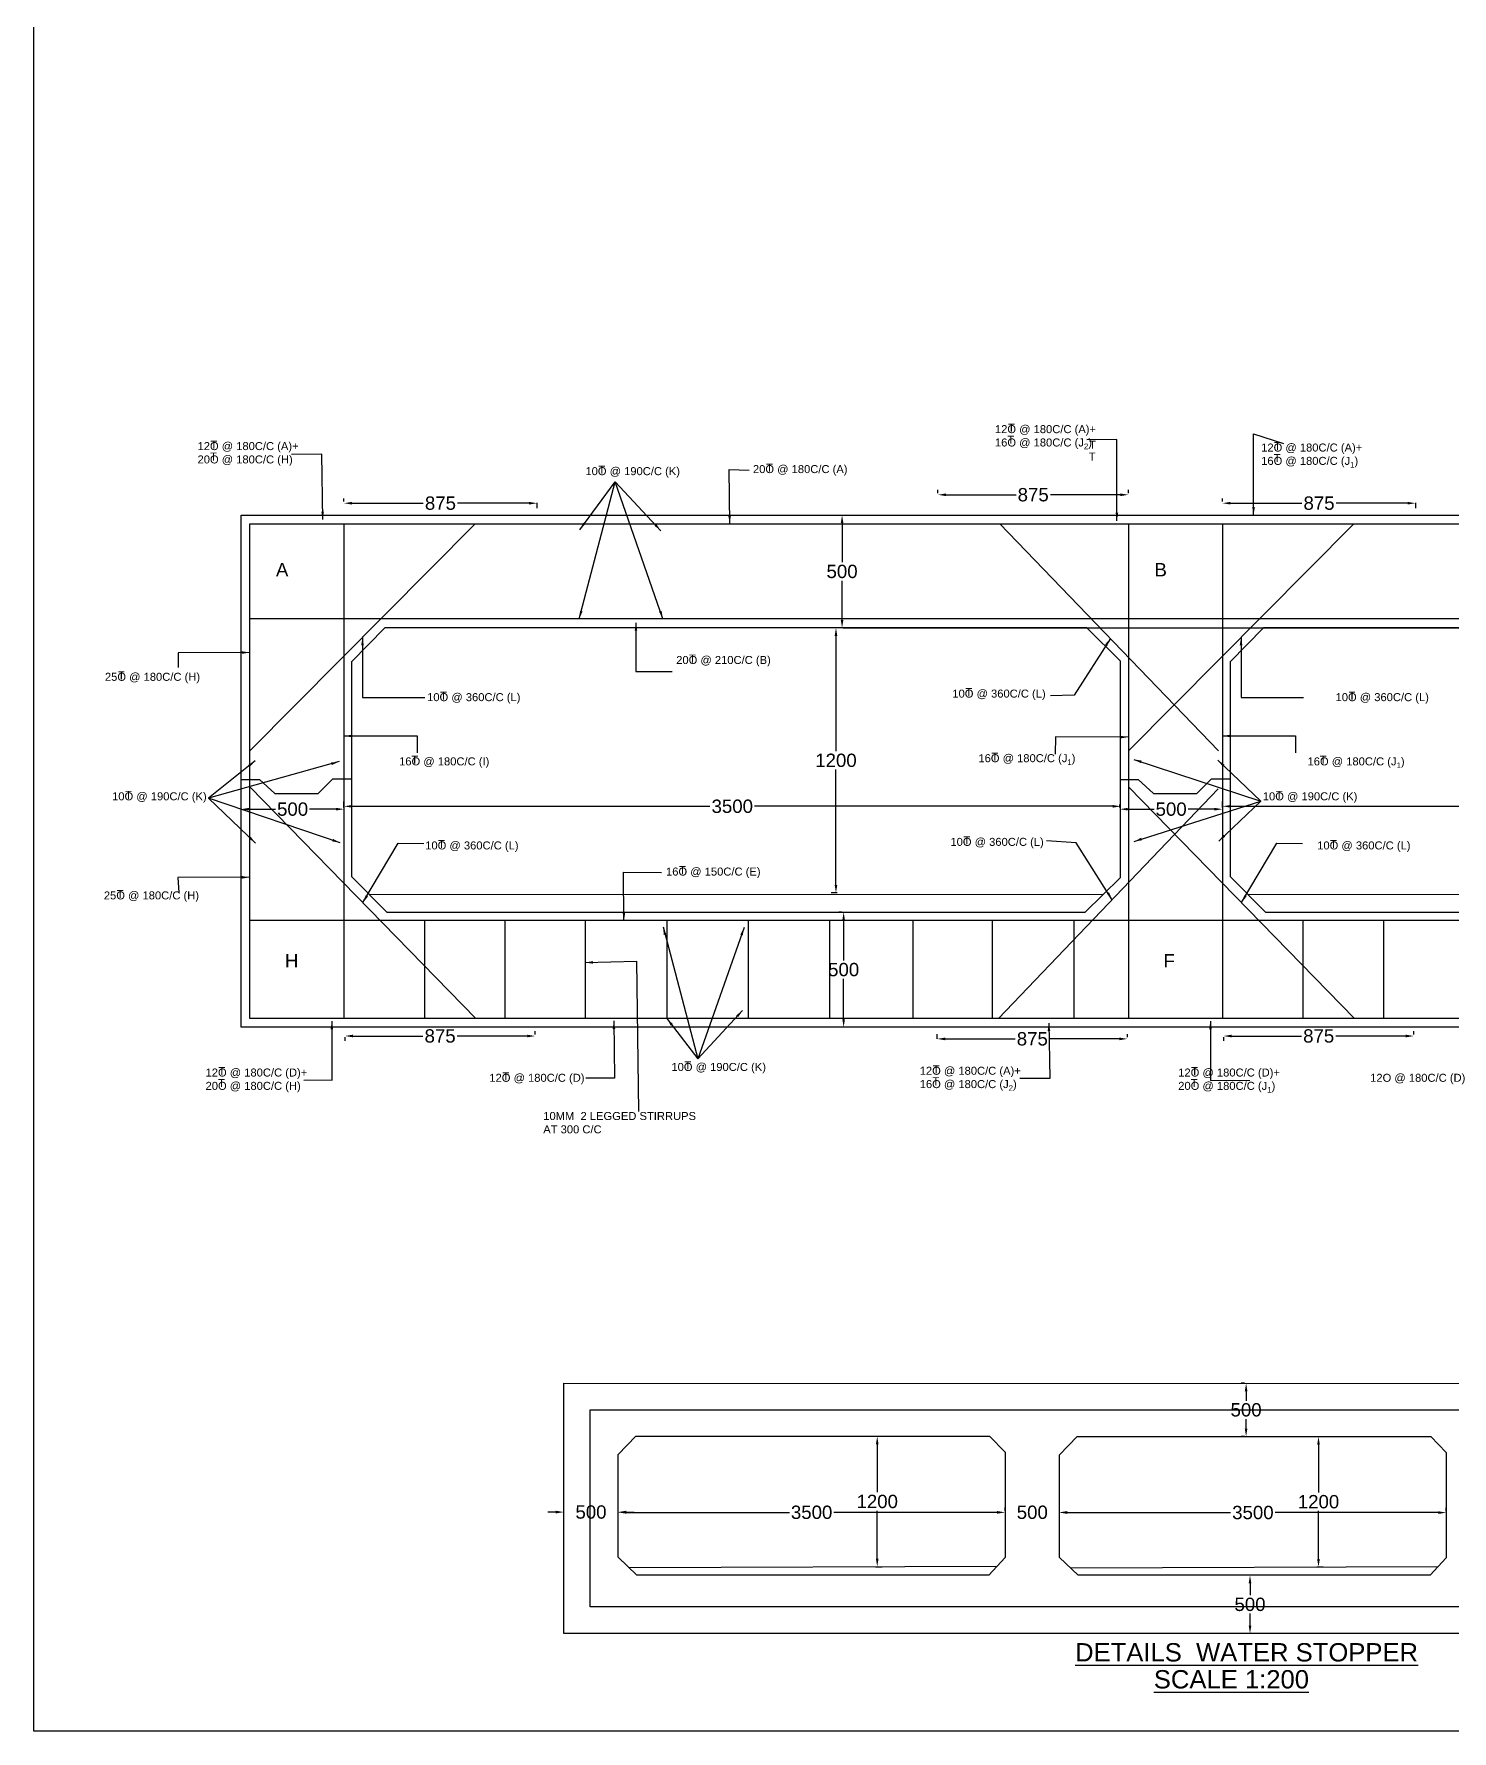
# Model space of a CAD drawing. Header units: metres. Extents: x 450 to 1448, y 458 to 586.
# Drawn here: x 1277.2 to 1330.4, y 458.1 to 521.7 of the extents above; entities that cross this region are included whole.
import ezdxf

# ---------------------------------------------------------------- set-up
doc = ezdxf.new("R2010")
doc.units = ezdxf.units.M
doc.header["$MEASUREMENT"] = 0
for name, color, linetype in [('DIMENSION', 7, 'Continuous'), ('DRAWING', 7, 'Continuous'), ('TEXT', 7, 'Continuous')]:
    doc.layers.add(name, color=color, linetype=linetype)
doc.styles.get("Standard").update_dxf_attribs({"font": 'arial.ttf'})
doc.dimstyles.get("Standard").update_dxf_attribs({"dimtxt": 0.5, "dimasz": 0.3, "dimexe": 0.18, "dimexo": 0.0625, "dimgap": 0.09, "dimtad": 0, "dimtih": 1, "dimtoh": 1, "dimdec": 4, "dimzin": 0, "dimdsep": 46, "dimtxsty": 'Standard', "dimcen": 0.09, "dimadec": 0, "dimazin": 0, "dimtfac": 1, "dimtdec": 4, "dimtofl": 0, "dimtmove": 0, "dimatfit": 3, "dimfxl": 1, "dimtolj": 1, "dimtzin": 0, "dimarcsym": 0})

# ---------------------------------------------------------------- blocks, each defined once
blk = doc.blocks.new('*D77')
at = {"layer": 'Defpoints', "color": 0, "ltscale": 0.1, "transparency": 16777216}
for p in [(1288.843, 504.11), (1288.843, 504.11), (1296.082, 504.186)]:
    blk.add_point(p, dxfattribs=at)
at = {"layer": 'DIMENSION', "color": 0, "lineweight": -2, "ltscale": 0.1, "transparency": 16777216}
for p, q in [((1288.843, 504.172), (1288.843, 504.29)), ((1289.143, 504.11), (1291.818, 504.11)), ((1295.782, 504.11), (1293.107, 504.11)), ((1296.082, 504.124), (1296.082, 503.93))]:
    blk.add_line(p, q, dxfattribs=at)
at = {"layer": 'DIMENSION', "color": 0, "ltscale": 0.1, "transparency": 16777216}
for points in [[(1289.143, 504.16), (1289.143, 504.06), (1288.843, 504.11)], [(1295.782, 504.16), (1295.782, 504.06), (1296.082, 504.11)]]:
    blk.add_solid(points, dxfattribs=at)
at = {"layer": 'DIMENSION', "color": 0, "ltscale": 0.1, "transparency": 16777216, "insert": (1292.462, 504.11), "char_height": 0.5, "attachment_point": 5}
blk.add_mtext('\\A1;875', dxfattribs=at)
blk = doc.blocks.new('*D78')
at = {"layer": 'Defpoints', "color": 0, "ltscale": 0.1, "transparency": 16777216}
for p in [(1311.117, 504.426), (1311.117, 504.426), (1318.259, 504.426)]:
    blk.add_point(p, dxfattribs=at)
at = {"layer": 'DIMENSION', "color": 0, "lineweight": -2, "ltscale": 0.1, "transparency": 16777216}
for p, q in [((1311.117, 504.488), (1311.117, 504.606)), ((1318.259, 504.488), (1318.259, 504.606)), ((1311.417, 504.426), (1314.044, 504.426)), ((1317.959, 504.426), (1315.333, 504.426))]:
    blk.add_line(p, q, dxfattribs=at)
at = {"layer": 'DIMENSION', "color": 0, "ltscale": 0.1, "transparency": 16777216}
for points in [[(1311.417, 504.476), (1311.417, 504.376), (1311.117, 504.426)], [(1317.959, 504.476), (1317.959, 504.376), (1318.259, 504.426)]]:
    blk.add_solid(points, dxfattribs=at)
at = {"layer": 'DIMENSION', "color": 0, "ltscale": 0.1, "transparency": 16777216, "insert": (1314.688, 504.426), "char_height": 0.5, "attachment_point": 5}
blk.add_mtext('\\A1;875', dxfattribs=at)
blk = doc.blocks.new('*D92')
at = {"layer": 'Defpoints', "color": 0, "ltscale": 0.1, "transparency": 16777216}
for p in [(1307.495, 503.665), (1307.495, 499.434), (1307.522, 499.434)]:
    blk.add_point(p, dxfattribs=at)
at = {"layer": 'DIMENSION', "color": 0, "lineweight": -2, "ltscale": 0.1, "transparency": 16777216}
for p, q in [((1307.522, 503.365), (1307.522, 501.895)), ((1307.557, 503.665), (1307.702, 503.665)), ((1307.522, 499.734), (1307.522, 501.204)), ((1307.557, 499.434), (1307.702, 499.434))]:
    blk.add_line(p, q, dxfattribs=at)
at = {"layer": 'DIMENSION', "color": 0, "ltscale": 0.1, "transparency": 16777216}
for points in [[(1307.472, 503.365), (1307.572, 503.365), (1307.522, 503.665)], [(1307.472, 499.734), (1307.572, 499.734), (1307.522, 499.434)]]:
    blk.add_solid(points, dxfattribs=at)
at = {"layer": 'DIMENSION', "color": 0, "ltscale": 0.1, "transparency": 16777216, "insert": (1307.522, 501.55), "char_height": 0.5, "attachment_point": 5}
blk.add_mtext('\\A1;500', dxfattribs=at)
blk = doc.blocks.new('*D79')
at = {"layer": 'Defpoints', "color": 0, "ltscale": 0.1, "transparency": 16777216}
for p in [(1307.495, 499.434), (1307.293, 489.5), (1307.402, 489.5)]:
    blk.add_point(p, dxfattribs=at)
at = {"layer": 'DIMENSION', "color": 0, "lineweight": -2, "ltscale": 0.1, "transparency": 16777216}
for p, q in [((1307.432, 499.434), (1307.113, 499.434)), ((1307.293, 499.134), (1307.293, 494.812)), ((1307.293, 489.8), (1307.293, 494.122)), ((1307.339, 489.5), (1307.113, 489.5))]:
    blk.add_line(p, q, dxfattribs=at)
at = {"layer": 'DIMENSION', "color": 0, "ltscale": 0.1, "transparency": 16777216}
for points in [[(1307.243, 499.134), (1307.343, 499.134), (1307.293, 499.434)], [(1307.243, 489.8), (1307.343, 489.8), (1307.293, 489.5)]]:
    blk.add_solid(points, dxfattribs=at)
at = {"layer": 'DIMENSION', "color": 0, "ltscale": 0.1, "transparency": 16777216, "insert": (1307.293, 494.467), "char_height": 0.5, "attachment_point": 5}
blk.add_mtext('\\A1;1200', dxfattribs=at)
blk = doc.blocks.new('*D93')
at = {"layer": 'Defpoints', "color": 0, "ltscale": 0.1, "transparency": 16777216}
for p in [(1307.581, 488.779), (1307.581, 484.464), (1307.581, 484.464)]:
    blk.add_point(p, dxfattribs=at)
at = {"layer": 'DIMENSION', "color": 0, "lineweight": -2, "ltscale": 0.1, "transparency": 16777216}
for p, q in [((1307.519, 488.779), (1307.401, 488.779)), ((1307.581, 488.479), (1307.581, 486.967)), ((1307.581, 484.764), (1307.581, 486.276)), ((1307.519, 484.464), (1307.401, 484.464))]:
    blk.add_line(p, q, dxfattribs=at)
at = {"layer": 'DIMENSION', "color": 0, "ltscale": 0.1, "transparency": 16777216}
for points in [[(1307.531, 488.479), (1307.631, 488.479), (1307.581, 488.779)], [(1307.531, 484.764), (1307.631, 484.764), (1307.581, 484.464)]]:
    blk.add_solid(points, dxfattribs=at)
at = {"layer": 'DIMENSION', "color": 0, "ltscale": 0.1, "transparency": 16777216, "insert": (1307.581, 486.621), "char_height": 0.5, "attachment_point": 5}
blk.add_mtext('\\A1;500', dxfattribs=at)
blk = doc.blocks.new('*D94')
at = {"layer": 'Defpoints', "color": 0, "ltscale": 0.1, "transparency": 16777216}
for p in [(1284.99, 492.638), (1288.843, 492.638), (1288.843, 492.638)]:
    blk.add_point(p, dxfattribs=at)
at = {"layer": 'DIMENSION', "color": 0, "lineweight": -2, "ltscale": 0.1, "transparency": 16777216}
for p, q in [((1284.99, 492.701), (1284.99, 492.818)), ((1285.29, 492.638), (1286.275, 492.638)), ((1288.543, 492.638), (1287.558, 492.638)), ((1288.843, 492.701), (1288.843, 492.818))]:
    blk.add_line(p, q, dxfattribs=at)
at = {"layer": 'DIMENSION', "color": 0, "ltscale": 0.1, "transparency": 16777216}
for points in [[(1285.29, 492.688), (1285.29, 492.588), (1284.99, 492.638)], [(1288.543, 492.688), (1288.543, 492.588), (1288.843, 492.638)]]:
    blk.add_solid(points, dxfattribs=at)
at = {"layer": 'DIMENSION', "color": 0, "ltscale": 0.1, "transparency": 16777216, "insert": (1286.917, 492.638), "char_height": 0.5, "attachment_point": 5}
blk.add_mtext('\\A1;500', dxfattribs=at)
blk = doc.blocks.new('*D95')
at = {"layer": 'Defpoints', "color": 0, "ltscale": 0.1, "transparency": 16777216}
for p in [(1288.843, 492.638), (1317.967, 492.745), (1317.967, 492.638)]:
    blk.add_point(p, dxfattribs=at)
at = {"layer": 'DIMENSION', "color": 0, "lineweight": -2, "ltscale": 0.1, "transparency": 16777216}
for p, q in [((1288.843, 492.701), (1288.843, 492.925)), ((1289.143, 492.745), (1302.569, 492.745)), ((1317.667, 492.745), (1304.24, 492.745)), ((1317.967, 492.701), (1317.967, 492.925))]:
    blk.add_line(p, q, dxfattribs=at)
at = {"layer": 'DIMENSION', "color": 0, "ltscale": 0.1, "transparency": 16777216}
for points in [[(1289.143, 492.795), (1289.143, 492.695), (1288.843, 492.745)], [(1317.667, 492.795), (1317.667, 492.695), (1317.967, 492.745)]]:
    blk.add_solid(points, dxfattribs=at)
at = {"layer": 'DIMENSION', "color": 0, "ltscale": 0.1, "transparency": 16777216, "insert": (1303.405, 492.745), "char_height": 0.5, "attachment_point": 5}
blk.add_mtext('\\A1;3500', dxfattribs=at)
blk = doc.blocks.new('*D80')
at = {"layer": 'Defpoints', "color": 0, "ltscale": 0.1, "transparency": 16777216}
for p in [(1288.882, 484.15), (1296.016, 484.133), (1296.016, 484.133)]:
    blk.add_point(p, dxfattribs=at)
at = {"layer": 'DIMENSION', "color": 0, "lineweight": -2, "ltscale": 0.1, "transparency": 16777216}
for p, q in [((1296.016, 484.196), (1296.016, 484.313)), ((1288.882, 484.088), (1288.882, 483.953)), ((1289.182, 484.133), (1291.805, 484.133)), ((1295.716, 484.133), (1293.094, 484.133))]:
    blk.add_line(p, q, dxfattribs=at)
at = {"layer": 'DIMENSION', "color": 0, "ltscale": 0.1, "transparency": 16777216}
for points in [[(1289.182, 484.183), (1289.182, 484.083), (1288.882, 484.133)], [(1295.716, 484.183), (1295.716, 484.083), (1296.016, 484.133)]]:
    blk.add_solid(points, dxfattribs=at)
at = {"layer": 'DIMENSION', "color": 0, "ltscale": 0.1, "transparency": 16777216, "insert": (1292.449, 484.133), "char_height": 0.5, "attachment_point": 5}
blk.add_mtext('\\A1;875', dxfattribs=at)
blk = doc.blocks.new('*D81')
at = {"layer": 'Defpoints', "color": 0, "ltscale": 0.1, "transparency": 16777216}
for p in [(1321.787, 504.11), (1321.787, 504.11), (1329.026, 504.186)]:
    blk.add_point(p, dxfattribs=at)
at = {"layer": 'DIMENSION', "color": 0, "lineweight": -2, "ltscale": 0.1, "transparency": 16777216}
for p, q in [((1321.787, 504.172), (1321.787, 504.29)), ((1322.087, 504.11), (1324.762, 504.11)), ((1328.726, 504.11), (1326.051, 504.11)), ((1329.026, 504.124), (1329.026, 503.93))]:
    blk.add_line(p, q, dxfattribs=at)
at = {"layer": 'DIMENSION', "color": 0, "ltscale": 0.1, "transparency": 16777216}
for points in [[(1322.087, 504.16), (1322.087, 504.06), (1321.787, 504.11)], [(1328.726, 504.16), (1328.726, 504.06), (1329.026, 504.11)]]:
    blk.add_solid(points, dxfattribs=at)
at = {"layer": 'DIMENSION', "color": 0, "ltscale": 0.1, "transparency": 16777216, "insert": (1325.407, 504.11), "char_height": 0.5, "attachment_point": 5}
blk.add_mtext('\\A1;875', dxfattribs=at)
blk = doc.blocks.new('*D96')
at = {"layer": 'Defpoints', "color": 0, "ltscale": 0.1, "transparency": 16777216}
for p in [(1340.439, 503.665), (1307.495, 499.434), (1340.466, 499.434)]:
    blk.add_point(p, dxfattribs=at)
at = {"layer": 'DIMENSION', "color": 0, "lineweight": -2, "ltscale": 0.1, "transparency": 16777216}
for p, q in [((1340.466, 503.365), (1340.466, 501.895)), ((1340.502, 503.665), (1340.646, 503.665)), ((1340.466, 499.734), (1340.466, 501.204)), ((1307.557, 499.434), (1340.646, 499.434))]:
    blk.add_line(p, q, dxfattribs=at)
at = {"layer": 'DIMENSION', "color": 0, "ltscale": 0.1, "transparency": 16777216}
for points in [[(1340.416, 503.365), (1340.516, 503.365), (1340.466, 503.665)], [(1340.416, 499.734), (1340.516, 499.734), (1340.466, 499.434)]]:
    blk.add_solid(points, dxfattribs=at)
at = {"layer": 'DIMENSION', "color": 0, "ltscale": 0.1, "transparency": 16777216, "insert": (1340.466, 501.55), "char_height": 0.5, "attachment_point": 5}
blk.add_mtext('\\A1;500', dxfattribs=at)
blk = doc.blocks.new('*D98')
at = {"layer": 'Defpoints', "color": 0, "ltscale": 0.1, "transparency": 16777216}
for p in [(1317.935, 492.638), (1321.787, 492.638), (1321.787, 492.638)]:
    blk.add_point(p, dxfattribs=at)
at = {"layer": 'DIMENSION', "color": 0, "lineweight": -2, "ltscale": 0.1, "transparency": 16777216}
for p, q in [((1317.935, 492.701), (1317.935, 492.818)), ((1318.235, 492.638), (1319.22, 492.638)), ((1321.487, 492.638), (1320.503, 492.638)), ((1321.787, 492.701), (1321.787, 492.818))]:
    blk.add_line(p, q, dxfattribs=at)
at = {"layer": 'DIMENSION', "color": 0, "ltscale": 0.1, "transparency": 16777216}
for points in [[(1318.235, 492.688), (1318.235, 492.588), (1317.935, 492.638)], [(1321.487, 492.688), (1321.487, 492.588), (1321.787, 492.638)]]:
    blk.add_solid(points, dxfattribs=at)
at = {"layer": 'DIMENSION', "color": 0, "ltscale": 0.1, "transparency": 16777216, "insert": (1319.861, 492.638), "char_height": 0.5, "attachment_point": 5}
blk.add_mtext('\\A1;500', dxfattribs=at)
blk = doc.blocks.new('*D99')
at = {"layer": 'Defpoints', "color": 0, "ltscale": 0.1, "transparency": 16777216}
for p in [(1321.787, 492.638), (1350.911, 492.745), (1350.911, 492.638)]:
    blk.add_point(p, dxfattribs=at)
at = {"layer": 'DIMENSION', "color": 0, "lineweight": -2, "ltscale": 0.1, "transparency": 16777216}
for p, q in [((1321.787, 492.701), (1321.787, 492.925)), ((1322.087, 492.745), (1335.514, 492.745)), ((1350.611, 492.745), (1337.185, 492.745)), ((1350.911, 492.701), (1350.911, 492.925))]:
    blk.add_line(p, q, dxfattribs=at)
at = {"layer": 'DIMENSION', "color": 0, "ltscale": 0.1, "transparency": 16777216}
for points in [[(1322.087, 492.795), (1322.087, 492.695), (1321.787, 492.745)], [(1350.611, 492.795), (1350.611, 492.695), (1350.911, 492.745)]]:
    blk.add_solid(points, dxfattribs=at)
at = {"layer": 'DIMENSION', "color": 0, "ltscale": 0.1, "transparency": 16777216, "insert": (1336.349, 492.745), "char_height": 0.5, "attachment_point": 5}
blk.add_mtext('\\A1;3500', dxfattribs=at)
blk = doc.blocks.new('*D84')
at = {"layer": 'Defpoints', "color": 0, "ltscale": 0.1, "transparency": 16777216}
for p in [(1321.827, 484.15), (1328.961, 484.133), (1328.961, 484.133)]:
    blk.add_point(p, dxfattribs=at)
at = {"layer": 'DIMENSION', "color": 0, "lineweight": -2, "ltscale": 0.1, "transparency": 16777216}
for p, q in [((1328.961, 484.196), (1328.961, 484.313)), ((1321.827, 484.088), (1321.827, 483.953)), ((1322.127, 484.133), (1324.749, 484.133)), ((1328.661, 484.133), (1326.038, 484.133))]:
    blk.add_line(p, q, dxfattribs=at)
at = {"layer": 'DIMENSION', "color": 0, "ltscale": 0.1, "transparency": 16777216}
for points in [[(1322.127, 484.183), (1322.127, 484.083), (1321.827, 484.133)], [(1328.661, 484.183), (1328.661, 484.083), (1328.961, 484.133)]]:
    blk.add_solid(points, dxfattribs=at)
at = {"layer": 'DIMENSION', "color": 0, "ltscale": 0.1, "transparency": 16777216, "insert": (1325.394, 484.133), "char_height": 0.5, "attachment_point": 5}
blk.add_mtext('\\A1;875', dxfattribs=at)
blk = doc.blocks.new('*D85')
at = {"layer": 'Defpoints', "color": 0, "ltscale": 0.1, "transparency": 16777216}
for p in [(1311.09, 483.969), (1318.22, 484.025), (1318.22, 484.025)]:
    blk.add_point(p, dxfattribs=at)
at = {"layer": 'DIMENSION', "color": 0, "lineweight": -2, "ltscale": 0.1, "transparency": 16777216}
for p, q in [((1311.09, 484.032), (1311.09, 484.205)), ((1311.39, 484.025), (1314.01, 484.025)), ((1317.92, 484.025), (1315.3, 484.025)), ((1318.22, 484.087), (1318.22, 484.205))]:
    blk.add_line(p, q, dxfattribs=at)
at = {"layer": 'DIMENSION', "color": 0, "ltscale": 0.1, "transparency": 16777216}
for points in [[(1311.39, 484.075), (1311.39, 483.975), (1311.09, 484.025)], [(1317.92, 484.075), (1317.92, 483.975), (1318.22, 484.025)]]:
    blk.add_solid(points, dxfattribs=at)
at = {"layer": 'DIMENSION', "color": 0, "ltscale": 0.1, "transparency": 16777216, "insert": (1314.655, 484.025), "char_height": 0.5, "attachment_point": 5}
blk.add_mtext('\\A1;875', dxfattribs=at)
blk = doc.blocks.new('*D100')
at = {"layer": 'Defpoints', "color": 0, "ltscale": 0.1, "transparency": 16777216}
for p in [(1373.384, 503.665), (1307.495, 499.434), (1373.411, 499.434)]:
    blk.add_point(p, dxfattribs=at)
at = {"layer": 'DIMENSION', "color": 0, "lineweight": -2, "ltscale": 0.1, "transparency": 16777216}
for p, q in [((1373.411, 503.365), (1373.411, 501.895)), ((1373.446, 503.665), (1373.591, 503.665)), ((1373.411, 499.734), (1373.411, 501.204)), ((1307.557, 499.434), (1373.591, 499.434))]:
    blk.add_line(p, q, dxfattribs=at)
at = {"layer": 'DIMENSION', "color": 0, "ltscale": 0.1, "transparency": 16777216}
for points in [[(1373.361, 503.365), (1373.461, 503.365), (1373.411, 503.665)], [(1373.361, 499.734), (1373.461, 499.734), (1373.411, 499.434)]]:
    blk.add_solid(points, dxfattribs=at)
at = {"layer": 'DIMENSION', "color": 0, "ltscale": 0.1, "transparency": 16777216, "insert": (1373.411, 501.55), "char_height": 0.5, "attachment_point": 5}
blk.add_mtext('\\A1;500', dxfattribs=at)
blk = doc.blocks.new('*D106')
at = {"layer": 'Defpoints', "color": 0, "ltscale": 0.1, "transparency": 16777216}
for p in [(1297.085, 466.283), (1297.085, 466.273), (1299.128, 466.273)]:
    blk.add_point(p, dxfattribs=at)
at = {"layer": 'DIMENSION', "color": 0, "lineweight": -2, "ltscale": 0.1, "transparency": 16777216}
for p, q in [((1297.085, 466.336), (1297.085, 466.463)), ((1299.128, 466.336), (1299.128, 466.463)), ((1296.785, 466.283), (1296.485, 466.283)), ((1299.428, 466.283), (1299.728, 466.283))]:
    blk.add_line(p, q, dxfattribs=at)
at = {"layer": 'DIMENSION', "color": 0, "ltscale": 0.1, "transparency": 16777216}
for points in [[(1296.785, 466.333), (1296.785, 466.233), (1297.085, 466.283)], [(1299.428, 466.333), (1299.428, 466.233), (1299.128, 466.283)]]:
    blk.add_solid(points, dxfattribs=at)
at = {"layer": 'DIMENSION', "color": 0, "ltscale": 0.1, "transparency": 16777216, "insert": (1298.107, 466.283), "char_height": 0.5, "attachment_point": 5}
blk.add_mtext('\\A1;500', dxfattribs=at)
blk = doc.blocks.new('*D107')
at = {"layer": 'Defpoints', "color": 0, "ltscale": 0.1, "transparency": 16777216}
for p in [(1299.128, 466.273), (1313.632, 466.273), (1313.632, 466.273)]:
    blk.add_point(p, dxfattribs=at)
at = {"layer": 'DIMENSION', "color": 0, "lineweight": -2, "ltscale": 0.1, "transparency": 16777216}
for p, q in [((1299.128, 466.336), (1299.128, 466.453)), ((1313.632, 466.336), (1313.632, 466.453)), ((1299.428, 466.273), (1305.545, 466.273)), ((1313.332, 466.273), (1307.216, 466.273))]:
    blk.add_line(p, q, dxfattribs=at)
at = {"layer": 'DIMENSION', "color": 0, "ltscale": 0.1, "transparency": 16777216}
for points in [[(1299.428, 466.323), (1299.428, 466.223), (1299.128, 466.273)], [(1313.332, 466.323), (1313.332, 466.223), (1313.632, 466.273)]]:
    blk.add_solid(points, dxfattribs=at)
at = {"layer": 'DIMENSION', "color": 0, "ltscale": 0.1, "transparency": 16777216, "insert": (1306.38, 466.273), "char_height": 0.5, "attachment_point": 5}
blk.add_mtext('\\A1;3500', dxfattribs=at)
blk = doc.blocks.new('*D108')
at = {"layer": 'Defpoints', "color": 0, "ltscale": 0.1, "transparency": 16777216}
for p in [(1308.699, 469.124), (1308.717, 464.235), (1308.84, 464.235)]:
    blk.add_point(p, dxfattribs=at)
at = {"layer": 'DIMENSION', "color": 0, "lineweight": -2, "ltscale": 0.1, "transparency": 16777216}
for p, q in [((1308.761, 469.124), (1309.02, 469.124)), ((1308.84, 468.824), (1308.84, 467.024)), ((1308.84, 464.535), (1308.84, 466.334)), ((1308.779, 464.235), (1309.02, 464.235))]:
    blk.add_line(p, q, dxfattribs=at)
at = {"layer": 'DIMENSION', "color": 0, "ltscale": 0.1, "transparency": 16777216}
for points in [[(1308.79, 468.824), (1308.89, 468.824), (1308.84, 469.124)], [(1308.79, 464.535), (1308.89, 464.535), (1308.84, 464.235)]]:
    blk.add_solid(points, dxfattribs=at)
at = {"layer": 'DIMENSION', "color": 0, "ltscale": 0.1, "transparency": 16777216, "insert": (1308.84, 466.679), "char_height": 0.5, "attachment_point": 5}
blk.add_mtext('\\A1;1200', dxfattribs=at)
blk = doc.blocks.new('*D109')
at = {"layer": 'Defpoints', "color": 0, "ltscale": 0.1, "transparency": 16777216}
for p in [(1313.632, 466.273), (1313.632, 466.264), (1315.675, 466.264)]:
    blk.add_point(p, dxfattribs=at)
at = {"layer": 'DIMENSION', "color": 0, "lineweight": -2, "ltscale": 0.1, "transparency": 16777216}
for p, q in [((1313.632, 466.327), (1313.632, 466.453)), ((1315.675, 466.327), (1315.675, 466.453)), ((1313.332, 466.273), (1313.032, 466.273)), ((1315.975, 466.273), (1316.275, 466.273))]:
    blk.add_line(p, q, dxfattribs=at)
at = {"layer": 'DIMENSION', "color": 0, "ltscale": 0.1, "transparency": 16777216}
for points in [[(1313.332, 466.323), (1313.332, 466.223), (1313.632, 466.273)], [(1315.975, 466.323), (1315.975, 466.223), (1315.675, 466.273)]]:
    blk.add_solid(points, dxfattribs=at)
at = {"layer": 'DIMENSION', "color": 0, "ltscale": 0.1, "transparency": 16777216, "insert": (1314.654, 466.273), "char_height": 0.5, "attachment_point": 5}
blk.add_mtext('\\A1;500', dxfattribs=at)
blk = doc.blocks.new('*D110')
at = {"layer": 'Defpoints', "color": 0, "ltscale": 0.1, "transparency": 16777216}
for p in [(1315.675, 466.264), (1330.179, 466.264), (1330.179, 466.264)]:
    blk.add_point(p, dxfattribs=at)
at = {"layer": 'DIMENSION', "color": 0, "lineweight": -2, "ltscale": 0.1, "transparency": 16777216}
for p, q in [((1315.675, 466.327), (1315.675, 466.444)), ((1330.179, 466.327), (1330.179, 466.444)), ((1315.975, 466.264), (1322.092, 466.264)), ((1329.879, 466.264), (1323.763, 466.264))]:
    blk.add_line(p, q, dxfattribs=at)
at = {"layer": 'DIMENSION', "color": 0, "ltscale": 0.1, "transparency": 16777216}
for points in [[(1315.975, 466.314), (1315.975, 466.214), (1315.675, 466.264)], [(1329.879, 466.314), (1329.879, 466.214), (1330.179, 466.264)]]:
    blk.add_solid(points, dxfattribs=at)
at = {"layer": 'DIMENSION', "color": 0, "ltscale": 0.1, "transparency": 16777216, "insert": (1322.927, 466.264), "char_height": 0.5, "attachment_point": 5}
blk.add_mtext('\\A1;3500', dxfattribs=at)
blk = doc.blocks.new('*D111')
at = {"layer": 'Defpoints', "color": 0, "ltscale": 0.1, "transparency": 16777216}
for p in [(1325.246, 469.115), (1325.264, 464.225), (1325.387, 464.225)]:
    blk.add_point(p, dxfattribs=at)
at = {"layer": 'DIMENSION', "color": 0, "lineweight": -2, "ltscale": 0.1, "transparency": 16777216}
for p, q in [((1325.308, 469.115), (1325.567, 469.115)), ((1325.387, 468.815), (1325.387, 467.015)), ((1325.387, 464.525), (1325.387, 466.325)), ((1325.326, 464.225), (1325.567, 464.225))]:
    blk.add_line(p, q, dxfattribs=at)
at = {"layer": 'DIMENSION', "color": 0, "ltscale": 0.1, "transparency": 16777216}
for points in [[(1325.337, 468.815), (1325.437, 468.815), (1325.387, 469.115)], [(1325.337, 464.525), (1325.437, 464.525), (1325.387, 464.225)]]:
    blk.add_solid(points, dxfattribs=at)
at = {"layer": 'DIMENSION', "color": 0, "ltscale": 0.1, "transparency": 16777216, "insert": (1325.387, 466.67), "char_height": 0.5, "attachment_point": 5}
blk.add_mtext('\\A1;1200', dxfattribs=at)
blk = doc.blocks.new('*D112')
at = {"layer": 'Defpoints', "color": 0, "ltscale": 0.1, "transparency": 16777216}
for p in [(1330.179, 466.264), (1330.179, 466.255), (1332.222, 466.255)]:
    blk.add_point(p, dxfattribs=at)
at = {"layer": 'DIMENSION', "color": 0, "lineweight": -2, "ltscale": 0.1, "transparency": 16777216}
for p, q in [((1330.179, 466.318), (1330.179, 466.444)), ((1332.222, 466.318), (1332.222, 466.444)), ((1329.879, 466.264), (1329.579, 466.264)), ((1332.522, 466.264), (1332.822, 466.264))]:
    blk.add_line(p, q, dxfattribs=at)
at = {"layer": 'DIMENSION', "color": 0, "ltscale": 0.1, "transparency": 16777216}
for points in [[(1329.879, 466.314), (1329.879, 466.214), (1330.179, 466.264)], [(1332.522, 466.314), (1332.522, 466.214), (1332.222, 466.264)]]:
    blk.add_solid(points, dxfattribs=at)
at = {"layer": 'DIMENSION', "color": 0, "ltscale": 0.1, "transparency": 16777216, "insert": (1331.201, 466.264), "char_height": 0.5, "attachment_point": 5}
blk.add_mtext('\\A1;500', dxfattribs=at)
blk = doc.blocks.new('*D115')
at = {"layer": 'Defpoints', "color": 0, "ltscale": 0.1, "transparency": 16777216}
for p in [(1322.672, 471.113), (1322.672, 471.113), (1322.672, 469.115)]:
    blk.add_point(p, dxfattribs=at)
at = {"layer": 'DIMENSION', "color": 0, "lineweight": -2, "ltscale": 0.1, "transparency": 16777216}
for p, q in [((1322.61, 471.113), (1322.492, 471.113)), ((1322.672, 470.813), (1322.672, 470.459)), ((1322.672, 469.415), (1322.672, 469.769)), ((1322.609, 469.115), (1322.492, 469.115))]:
    blk.add_line(p, q, dxfattribs=at)
at = {"layer": 'DIMENSION', "color": 0, "ltscale": 0.1, "transparency": 16777216}
for points in [[(1322.622, 470.813), (1322.722, 470.813), (1322.672, 471.113)], [(1322.622, 469.415), (1322.722, 469.415), (1322.672, 469.115)]]:
    blk.add_solid(points, dxfattribs=at)
at = {"layer": 'DIMENSION', "color": 0, "ltscale": 0.1, "transparency": 16777216, "insert": (1322.672, 470.114), "char_height": 0.5, "attachment_point": 5}
blk.add_mtext('\\A1;500', dxfattribs=at)
blk = doc.blocks.new('*D116')
at = {"layer": 'Defpoints', "color": 0, "ltscale": 0.1, "transparency": 16777216}
for p in [(1322.819, 463.912), (1322.973, 463.912), (1322.955, 461.73)]:
    blk.add_point(p, dxfattribs=at)
at = {"layer": 'DIMENSION', "color": 0, "lineweight": -2, "ltscale": 0.1, "transparency": 16777216}
for p, q in [((1322.91, 463.912), (1322.639, 463.912)), ((1322.819, 463.612), (1322.819, 463.167)), ((1322.819, 462.03), (1322.819, 462.476)), ((1322.892, 461.73), (1322.639, 461.73))]:
    blk.add_line(p, q, dxfattribs=at)
at = {"layer": 'DIMENSION', "color": 0, "ltscale": 0.1, "transparency": 16777216}
for points in [[(1322.769, 463.612), (1322.869, 463.612), (1322.819, 463.912)], [(1322.769, 462.03), (1322.869, 462.03), (1322.819, 461.73)]]:
    blk.add_solid(points, dxfattribs=at)
at = {"layer": 'DIMENSION', "color": 0, "ltscale": 0.1, "transparency": 16777216, "insert": (1322.819, 462.821), "char_height": 0.5, "attachment_point": 5}
blk.add_mtext('\\A1;500', dxfattribs=at)

msp = doc.modelspace()

# ---------------------------------------------------------------- linework, layer by layer
at = {"layer": 'DRAWING', "ltscale": 0.1}
for points in [[(1277.21883, 552.38184), (1447.64372, 552.38184), (1447.64372, 458.07318), (1277.21883, 458.07318)], [(1284.99038, 503.66545), (1387.60849, 503.66545), (1387.60849, 484.46408), (1284.99038, 484.46408)], [(1285.31426, 503.34158), (1387.28461, 503.34158), (1387.28461, 484.78795), (1285.31426, 484.78795)], [(1297.08549, 471.11572), (1348.38736, 471.11041), (1348.38736, 461.72783), (1297.08549, 461.73314)], [(1298.08221, 470.11889), (1347.39064, 470.11379), (1347.39064, 462.72465), (1298.08221, 462.72975)]]:
    msp.add_lwpolyline(points, close=True, dxfattribs=at)
for points in [[(1285.31426, 494.82803), (1293.76356, 503.34158)], [(1288.84279, 503.34158), (1288.84279, 484.78795)], [(1313.43475, 503.34158), (1321.64245, 494.83182)], [(1318.25875, 503.34158), (1318.25875, 484.78795)], [(1318.25875, 494.82803), (1326.70806, 503.34158)], [(1321.78729, 503.34158), (1321.78729, 484.78795)], [(1318.25875, 499.77354), (1285.31426, 499.77354)], [(1351.20325, 499.77354), (1318.25875, 499.77354)], [(1289.13036, 498.1687), (1290.38274, 499.4338)], [(1316.69396, 499.4338), (1290.38274, 499.4338)], [(1317.9666, 498.19049), (1316.69396, 499.4338)], [(1322.07486, 498.1687), (1323.32724, 499.4338)], [(1349.63846, 499.4338), (1323.32724, 499.4338)], [(1289.13036, 498.1687), (1289.13036, 490.10919)], [(1317.9666, 490.07666), (1317.9666, 498.19049)], [(1322.07486, 498.1687), (1322.07486, 490.10919)], [(1284.99038, 493.74621), (1285.67778, 493.74621), (1286.25028, 493.22051), (1287.87578, 493.22051), (1288.43156, 493.77171), (1289.13036, 493.77171)], [(1293.791, 484.78795), (1285.31426, 493.47787)], [(1313.38827, 484.78795), (1321.6261, 493.39917)], [(1317.93488, 493.74621), (1318.62228, 493.74621), (1319.19477, 493.22051), (1320.82028, 493.22051), (1321.37605, 493.77171), (1322.07486, 493.77171)], [(1326.7355, 484.78795), (1318.25875, 493.47787)], [(1290.4558, 488.77871), (1289.13036, 490.10919)], [(1316.63182, 488.77871), (1317.9666, 490.07666)], [(1323.4003, 488.77871), (1322.07486, 490.10919)], [(1317.29921, 489.42768), (1289.79308, 489.44395)], [(1350.24371, 489.42768), (1322.73758, 489.44395)], [(1290.4558, 488.77871), (1316.63182, 488.77871)], [(1323.4003, 488.77871), (1349.57632, 488.77871)], [(1318.25875, 488.46009), (1285.31426, 488.46009)], [(1291.86031, 488.46009), (1291.86031, 484.78795)], [(1294.8818, 488.46009), (1294.8818, 484.78795)], [(1297.88625, 488.46009), (1297.88625, 484.78795)], [(1300.956, 488.46009), (1300.956, 484.78795)], [(1304.00412, 488.46009), (1304.00412, 484.78795)], [(1307.04778, 488.46009), (1307.04778, 484.78795)], [(1310.17297, 488.46009), (1310.17297, 484.78795)], [(1313.15132, 488.46009), (1313.15132, 484.78795)], [(1316.20804, 488.46009), (1316.20804, 484.78795)], [(1351.20325, 488.46009), (1318.25875, 488.46009)], [(1324.80481, 488.46009), (1324.80481, 484.78795)], [(1327.8263, 488.46009), (1327.8263, 484.78795)], [(1288.38995, 482.47291), (1287.34534, 482.45954)], [(1321.33445, 482.47291), (1322.81147, 482.45954)], [(1299.12808, 468.44415), (1299.78687, 469.12372)], [(1299.78687, 469.12372), (1313.05525, 469.12372)], [(1313.05525, 469.12372), (1313.63237, 468.52439)], [(1315.67496, 468.43497), (1316.33375, 469.11454)], [(1316.33375, 469.11454), (1329.60213, 469.11454)], [(1329.60213, 469.11454), (1330.17925, 468.51521)], [(1299.12808, 464.59086), (1299.12808, 468.44415)], [(1313.63237, 468.52439), (1313.63237, 464.58163)], [(1315.67496, 464.58168), (1315.67496, 468.43497)], [(1330.17925, 468.51521), (1330.17925, 464.57245)], [(1299.12808, 464.59086), (1299.82757, 463.92116)], [(1313.63237, 464.58163), (1313.02414, 463.92116)], [(1315.67496, 464.58168), (1316.37446, 463.91198)], [(1330.17925, 464.57245), (1329.57102, 463.91198)], [(1299.5349, 464.20137), (1313.32826, 464.25139)], [(1313.02414, 463.92116), (1299.82757, 463.92116)], [(1316.08178, 464.1922), (1329.87514, 464.24222)], [(1329.57102, 463.91198), (1316.37446, 463.91198)]]:
    msp.add_lwpolyline(points, dxfattribs=at)

# ---------------------------------------------------------------- texts
at = {"layer": 'DIMENSION', "attachment_point": 1}
for s, insert, char_height, width in [('\\A1;12O @ 180C/C (A)+\\P16O @ 180C/C (J{\\H0.7x;\\S^ 2;})', (1313.25397, 507.03719), 0.3, 3.8986268), ('T', (1313.72548, 506.64406), 0.3, 0.2496794), ('T', (1313.74159, 507.09175), 0.3, 0.2496794), ('12O @ 180C/C (A)+\\P20O @ 180C/C (H)', (1283.35326, 506.40196), 0.3, 3.8986268), ('T', (1283.82478, 506.00882), 0.3, 0.2496794), ('T', (1283.84089, 506.45651), 0.3, 0.2496794), ('T', (1316.76927, 506.00882), 0.3, 0.2496794), ('T', (1316.78539, 506.45651), 0.3, 0.2496794), ('\\A1;12O @ 180C/C (A)+\\P16O @ 180C/C (J{\\H0.7x;\\S^ 1;})', (1323.2373, 506.3474), 0.3, 3.8986268), ('T', (1323.70881, 505.95426), 0.3, 0.2496794), ('T', (1323.72493, 506.40196), 0.3, 0.2496794), ('10O @ 190C/C (K)', (1297.89835, 505.46182), 0.3, 3.8986268), ('T', (1298.38597, 505.51637), 0.3, 0.2496794), ('20O @ 180C/C (A)', (1304.18029, 505.53917), 0.3, 3.8986268), ('T', (1304.66792, 505.59373), 0.3, 0.2496794), ('\\A1;A', (1286.2933, 501.86713), 0.5, 3.8986268), ('\\A1;B', (1319.23779, 501.86713), 0.5, 3.8986268), ('\\A1;20O @ 210C/C (B)', (1301.3023, 498.38217), 0.3, 3.8986268), ('T', (1301.78992, 498.43672), 0.3, 0.2496794), ('\\A1;25O @ 180C/C (H)', (1279.88023, 497.75135), 0.3, 3.8986268), ('T', (1280.36785, 497.80591), 0.3, 0.2496794), ('\\A1;10O @ 360C/C (L)', (1291.96239, 496.98821), 0.3, 3.8986268), ('T', (1292.45001, 497.04276), 0.3, 0.2496794), ('\\A1;10O @ 360C/C (L)', (1311.65691, 497.1216), 0.3, 3.8986268), ('T', (1312.14454, 497.17615), 0.3, 0.2496794), ('\\A1;10O @ 360C/C (L)', (1326.0275, 496.98821), 0.3, 3.8986268), ('T', (1326.51512, 497.04276), 0.3, 0.2496794), ('\\A1;16O @ 180C/C (I)', (1290.91144, 494.57999), 0.3, 3.8986268), ('T', (1291.36783, 494.64554), 0.3, 0.2496794), ('\\A1;16O @ 180C/C (J{\\H0.7x;\\S^ 1;})', (1312.63415, 494.70014), 0.3, 3.8986268), ('T', (1313.12177, 494.7547), 0.3, 0.2496794), ('\\A1;16O @ 180C/C (J{\\H0.7x;\\S^ 1;})', (1324.97655, 494.57999), 0.3, 3.8986268), ('T', (1325.43294, 494.64554), 0.3, 0.2496794), ('\\A1;10O @ 190C/C (K)', (1280.14977, 493.27012), 0.3, 3.8986268), ('T', (1280.6374, 493.32468), 0.3, 0.2496794), ('\\A1;10O @ 190C/C (K)', (1323.29849, 493.27012), 0.3, 3.8986268), ('T', (1323.78611, 493.32468), 0.3, 0.2496794), ('\\A1;10O @ 360C/C (L)', (1291.89099, 491.42905), 0.3, 3.8986268), ('T', (1292.37862, 491.48361), 0.3, 0.2496794), ('\\A1;10O @ 360C/C (L)', (1311.58551, 491.56244), 0.3, 3.8986268), ('T', (1312.07314, 491.617), 0.3, 0.2496794), ('\\A1;10O @ 360C/C (L)', (1325.33807, 491.42905), 0.3, 3.8986268), ('T', (1325.8257, 491.48361), 0.3, 0.2496794), ('\\A1;16O @ 150C/C (E)', (1300.92004, 490.44864), 0.3, 3.8986268), ('T', (1301.40767, 490.50319), 0.3, 0.2496794), ('\\A1;25O @ 180C/C (H)', (1279.84009, 489.55522), 0.3, 3.8986268), ('T', (1280.32771, 489.60978), 0.3, 0.2496794), ('\\A1;H', (1286.63107, 487.20429), 0.5, 3.8986268), ('\\A1;F', (1319.57557, 487.20429), 0.5, 3.8986268), ('T', (1284.14189, 482.96891), 0.3, 0.2496794), ('10O @ 190C/C (K)', (1301.12249, 483.12325), 0.3, 3.8986268), ('T', (1301.61012, 483.1778), 0.3, 0.2496794), ('\\A1;12O @ 180C/C (A)+\\P16O @ 180C/C (J{\\H0.7x;\\S^ 2;})', (1310.4331, 482.98056), 0.3, 3.8986268), ('T', (1310.92073, 483.03511), 0.3, 0.2496794), ('T', (1320.61493, 482.96891), 0.3, 0.2496794), ('\\A1;12O @ 180C/C (D)+\\P20O @ 180C/C (H)', (1283.65426, 482.91435), 0.3, 3.8986268), ('T', (1284.12578, 482.52122), 0.3, 0.2496794), ('12O @ 180C/C (D)', (1294.29569, 482.71665), 0.3, 3.8986268), ('T', (1294.78331, 482.77121), 0.3, 0.2496794), ('T', (1310.90461, 482.58742), 0.3, 0.2496794), ('\\A1;12O @ 180C/C (D)+\\P20O @ 180C/C (J{\\H0.7x;\\S^ 1;})', (1320.1273, 482.91435), 0.3, 3.8986268), ('T', (1320.59881, 482.52122), 0.3, 0.2496794), ('12O @ 180C/C (D)', (1327.32384, 482.71665), 0.3, 3.8986268), ('10MM  2 LEGGED STIRRUPS AT 300 C/C', (1296.31675, 481.28414), 0.3, 5.8318744)]:
    msp.add_mtext(s, dxfattribs=dict(at, insert=insert, char_height=char_height, width=width))
at = {"layer": 'TEXT'}
for s, p in [('%%UDETAILS  WATER STOPPER', (1316.25959, 460.68239)), ('%%USCALE 1:200', (1319.21148, 459.67114))]:
    msp.add_text(s, height=0.6875, dxfattribs=at).set_placement(p)

# ---------------------------------------------------------------- dimensions: what is measured, and where the dimension line sits
at = {"layer": 'DIMENSION', "ltscale": 0.1}
for base, p1, p2, text, picture, middle in [((1311.1175, 504.42596), (1318.25875, 504.42596), (1311.1175, 504.42596), '875', '*D78', (1314.68812, 504.42596)), ((1288.84279, 504.1098), (1296.08154, 504.18609), (1288.84279, 504.1098), '875', '*D77', (1292.46217, 504.1098)), ((1321.78729, 504.1098), (1329.02604, 504.18609), (1321.78729, 504.1098), '875', '*D81', (1325.40667, 504.1098)), ((1288.84279, 492.63848), (1284.99038, 492.63848), (1288.84279, 492.63848), '500', '*D94', (1286.91659, 492.63848)), ((1317.9666, 492.74511), (1288.84279, 492.63848), (1317.9666, 492.63848), '3500', '*D95', (1303.4047, 492.74511)), ((1321.78729, 492.63848), (1317.93488, 492.63848), (1321.78729, 492.63848), '500', '*D98', (1319.86109, 492.63848)), ((1350.9111, 492.74511), (1321.78729, 492.63848), (1350.9111, 492.63848), '3500', '*D99', (1336.3492, 492.74511)), ((1296.01628, 484.1332), (1288.88233, 484.15042), (1296.01628, 484.1332), '875', '*D80', (1292.4493, 484.1332)), ((1318.21967, 484.02476), (1311.09026, 483.96937), (1318.21967, 484.02476), '875', '*D85', (1314.65496, 484.02476)), ((1328.96078, 484.1332), (1321.82682, 484.15042), (1328.96078, 484.1332), '875', '*D84', (1325.3938, 484.1332)), ((1297.08549, 466.28266), (1299.12808, 466.27348), (1297.08549, 466.27348), '500', '*D106', (1298.10679, 466.28266)), ((1313.63237, 466.27348), (1299.12808, 466.27348), (1313.63237, 466.27348), '3500', '*D107', (1306.38023, 466.27348)), ((1313.63237, 466.27348), (1315.67496, 466.26431), (1313.63237, 466.26431), '500', '*D109', (1314.65367, 466.27348)), ((1330.17925, 466.26431), (1315.67496, 466.26431), (1330.17925, 466.26431), '3500', '*D110', (1322.92711, 466.26431)), ((1330.17925, 466.26431), (1332.22184, 466.25513), (1330.17925, 466.25513), '500', '*D112', (1331.20055, 466.26431))]:
    dim = msp.add_linear_dim(base=base, p1=p1, p2=p2, text=text, dimstyle='Standard', dxfattribs=at)
    dim.commit()
    dim.dimension.update_dxf_attribs({"geometry": picture, "text_midpoint": middle})
for base, p1, p2, text, picture, middle in [((1307.52193, 499.4338), (1307.49453, 503.66545), (1307.49453, 499.4338), '500', '*D92', (1307.52193, 501.54962)), ((1340.46642, 499.4338), (1340.43903, 503.66545), (1307.49453, 499.4338), '500', '*D96', (1340.46642, 501.54962)), ((1373.41092, 499.4338), (1373.38352, 503.66545), (1307.49453, 499.4338), '500', '*D100', (1373.41092, 501.54962)), ((1307.2935, 489.49983), (1307.49453, 499.4338), (1307.40195, 489.49983), '1200', '*D79', (1307.2935, 494.46681)), ((1307.58106, 484.46408), (1307.58106, 488.77871), (1307.58106, 484.46408), '500', '*D93', (1307.58106, 486.62139)), ((1322.67193, 471.11307), (1322.67193, 469.11454), (1322.67214, 471.11307), '500', '*D115', (1322.67193, 470.11381)), ((1308.83974, 464.23467), (1308.6989, 469.12372), (1308.71663, 464.23467), '1200', '*D108', (1308.83974, 466.6792)), ((1325.38662, 464.22549), (1325.24578, 469.11454), (1325.26351, 464.22549), '1200', '*D111', (1325.38662, 466.67002)), ((1322.81922, 463.91198), (1322.95491, 461.73046), (1322.97274, 463.91198), '500', '*D116', (1322.81922, 462.82122))]:
    dim = msp.add_linear_dim(base=base, p1=p1, p2=p2, angle=90, text=text, dimstyle='Standard', dxfattribs=at)
    dim.commit()
    dim.dimension.update_dxf_attribs({"geometry": picture, "text_midpoint": middle})

# ---------------------------------------------------------------- leaders
at = {"layer": 'DRAWING', "ltscale": 0.1}
for points in [[(1322.95231, 503.66545), (1322.95499, 506.7114), (1324.07238, 506.34802)], [(1288.04816, 503.49565), (1288.01082, 505.94652), (1286.87785, 505.93407)], [(1317.82816, 503.45537), (1317.83083, 506.50132), (1316.69676, 506.48859)], [(1303.3084, 503.34158), (1303.28336, 505.37012), (1304.03529, 505.34506)], [(1297.66667, 499.77354), (1299.01638, 504.91637)], [(1297.68294, 503.11265), (1299.01638, 504.91637)], [(1300.80514, 499.77354), (1299.01638, 504.91637)], [(1300.72384, 503.08016), (1299.01638, 504.91637)], [(1299.79287, 499.62504), (1299.79287, 497.79922), (1301.15095, 497.79922)], [(1289.53891, 499.0848), (1289.53891, 496.82178), (1291.88243, 496.82178)], [(1317.58378, 499.03986), (1316.23106, 496.90854), (1315.33893, 496.88271)], [(1322.48341, 499.0848), (1322.48341, 496.82178), (1324.82693, 496.82178)], [(1285.31426, 498.51245), (1282.62901, 498.49587), (1282.62901, 497.94903)], [(1288.84279, 495.38259), (1291.58598, 495.38259), (1291.58598, 494.74862)], [(1318.25875, 495.33949), (1315.53104, 495.34598), (1315.51151, 494.6957)], [(1321.78729, 495.38259), (1324.53047, 495.38259), (1324.53047, 494.74862)], [(1285.51385, 494.44586), (1283.76803, 493.05264)], [(1288.66599, 494.42162), (1283.76803, 493.05264)], [(1318.45729, 494.5058), (1323.22961, 492.93231)], [(1321.60944, 494.48156), (1323.22961, 492.93231)], [(1288.70236, 491.38078), (1283.76803, 493.05264)], [(1285.52594, 491.36866), (1283.76803, 493.05264)], [(1318.46938, 491.4286), (1323.22961, 492.93231)], [(1321.6458, 491.44072), (1323.22961, 492.93231)], [(1289.55263, 489.13291), (1290.87841, 491.36197), (1291.83977, 491.34511)], [(1317.65066, 489.24354), (1316.29965, 491.37301), (1315.18454, 491.45618)], [(1322.49713, 489.13291), (1323.8229, 491.36197), (1324.78427, 491.34511)], [(1285.31426, 490.08352), (1282.61481, 490.07124), (1282.65166, 489.51877)], [(1299.34478, 488.46009), (1299.32802, 490.28244), (1300.75217, 490.26569)], [(1300.80907, 488.22598), (1302.1139, 483.2813)], [(1303.84973, 488.20154), (1302.1139, 483.2813)], [(1297.88625, 486.88527), (1299.81252, 486.93985), (1299.88533, 481.30071)], [(1303.79298, 485.09522), (1302.1139, 483.2813)], [(1288.38987, 484.68891), (1288.38995, 482.46123)], [(1298.96492, 484.70057), (1298.98464, 482.54974), (1297.90991, 482.54974)], [(1300.956, 484.78795), (1302.1139, 483.2813)], [(1315.27541, 484.62085), (1315.30784, 482.54036), (1314.18985, 482.54036)], [(1321.33437, 484.68891), (1321.33445, 482.46123)]]:
    msp.add_leader(points, dimstyle='Standard', override={"dimgap": 0.09, "dimtad": 0}, dxfattribs=at)

doc.saveas('drawing.dxf')
